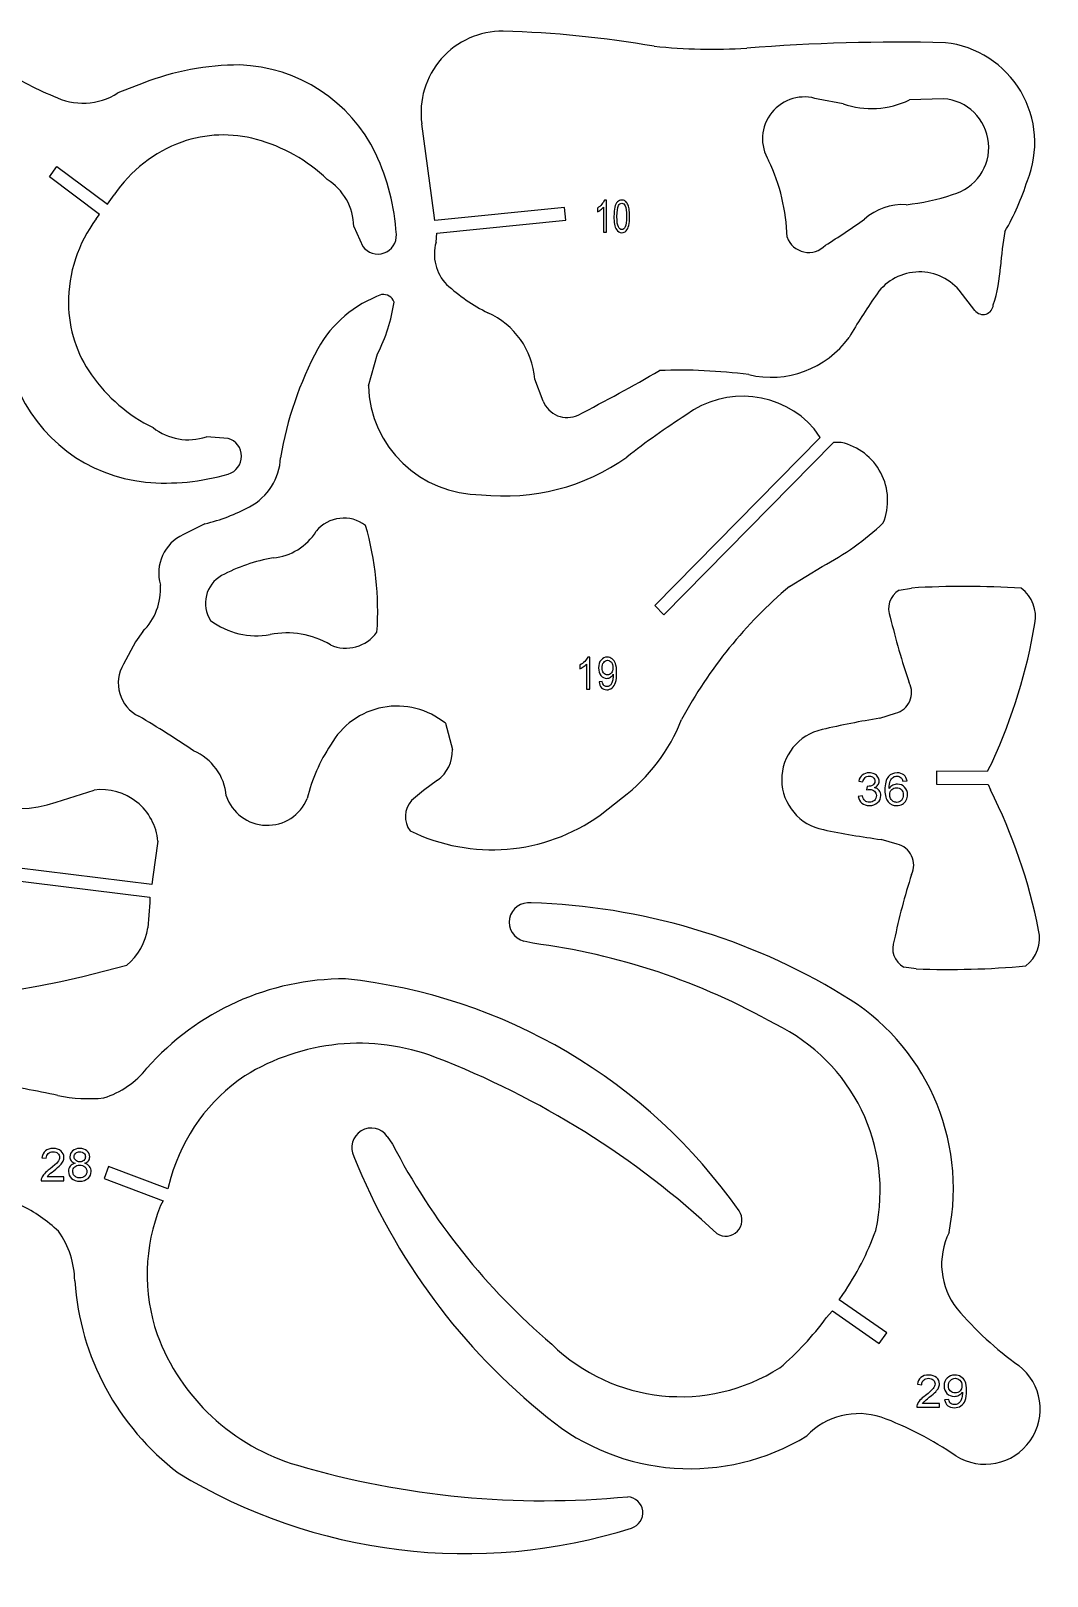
# Model space of a CAD drawing. Header units: millimetres. Extents: x -145 to 189, y -186 to 77.
# Drawn here: x 106.2 to 188.7, y -48.8 to 76.7 of the extents above; entities that cross this region are included whole.
import ezdxf

# ---------------------------------------------------------------- set-up
doc = ezdxf.new("R2010")
doc.units = ezdxf.units.MM
doc.header["$MEASUREMENT"] = 0
doc.layers.add('Capa 1', color=7, linetype='Continuous')

msp = doc.modelspace()

# ---------------------------------------------------------------- linework, layer by layer
at = {"layer": 'Capa 1', "lineweight": 25}
for points in [[(144.5649, 76.6494), (142.6394, 76.6662), (140.8018, 75.8449), (139.5299, 74.3991), (139.5299, 74.3991), (138.2581, 72.9533), (137.6777, 71.026), (137.9398, 69.1183)], [(187.1313, 64.5062), (188.0983, 66.8767), (187.898, 69.5633), (186.5904, 71.7643), (186.5904, 71.7643), (185.2827, 73.9652), (183.0188, 75.4258), (180.4746, 75.71)], [(170.1329, 71.1117), (168.7779, 71.5847), (167.2719, 71.1547), (166.371, 70.0374), (166.371, 70.0374), (165.4702, 68.9202), (165.3693, 67.3572), (166.1189, 66.1333)], [(181.0542, 63.3775), (182.9262, 63.8752), (184.1644, 65.653), (183.9822, 67.5815), (183.9822, 67.5815), (183.8, 69.51), (182.2508, 71.0243), (180.3186, 71.1627)], [(133.1501, 59.1664), (133.544, 58.6242), (134.2484, 58.407), (134.8793, 58.633), (134.8793, 58.633), (135.5102, 58.8591), (135.9163, 59.4743), (135.8763, 60.1433)], [(167.6103, 59.9186), (167.8277, 59.3066), (168.3478, 58.8517), (168.9833, 58.7176), (168.9833, 58.7176), (169.6188, 58.5835), (170.2784, 58.7895), (170.7246, 59.2615)], [(181.5873, 55.6112), (180.7132, 56.6348), (179.4045, 57.1819), (178.062, 57.0849), (178.062, 57.0849), (176.7195, 56.988), (175.503, 56.2585), (174.7851, 55.1199)], [(182.8675, 53.9646), (183.0813, 53.6897), (183.4428, 53.5754), (183.7758, 53.6775), (183.7758, 53.6775), (184.1088, 53.7797), (184.3441, 54.0769), (184.3671, 54.4245)], [(147.7975, 46.6104), (148.0054, 46.0681), (148.43, 45.6371), (148.9691, 45.4211), (148.9691, 45.4211), (149.5082, 45.2052), (150.1129, 45.2238), (150.6377, 45.4725)], [(122.2236, 40.685), (122.8665, 40.8748), (123.307, 41.4661), (123.3049, 42.1363), (123.3049, 42.1363), (123.3028, 42.8066), (122.8587, 43.3951), (122.2147, 43.581)], [(175.4293, 36.7238), (175.9633, 38.0372), (175.8923, 39.5191), (175.235, 40.7754), (175.235, 40.7754), (174.5778, 42.0317), (173.401, 42.9351), (172.0175, 43.2454)], [(121.6761, 32.4352), (121.0586, 32.0867), (120.6131, 31.4979), (120.4457, 30.8089), (120.4457, 30.8089), (120.2783, 30.1199), (120.4039, 29.3923), (120.7928, 28.7994)], [(113.7161, 25.2386), (113.2821, 24.521), (113.1709, 23.6538), (113.4096, 22.8499), (113.4096, 22.8499), (113.6484, 22.0461), (114.2151, 21.3802), (114.9703, 21.0158)], [(176.4334, 21.2653), (176.9436, 21.3984), (177.3655, 21.7565), (177.5799, 22.2383), (177.5799, 22.2383), (177.7943, 22.72), (177.7778, 23.2732), (177.5352, 23.7414)], [(139.8561, 20.4435), (138.44, 21.6017), (136.5839, 22.074), (134.7865, 21.7333), (134.7865, 21.7333), (132.989, 21.3927), (131.4345, 20.2742), (130.5403, 18.6781)], [(170.4627, 19.9325), (168.5297, 19.5245), (167.1544, 17.8072), (167.1786, 15.8317), (167.1786, 15.8317), (167.2029, 13.8562), (168.6198, 12.1732), (170.5623, 11.8127)], [(116.5039, 10.8697), (116.3914, 12.1161), (115.7767, 13.2631), (114.8012, 14.047), (114.8012, 14.047), (113.8257, 14.8308), (112.5733, 15.1841), (111.3319, 15.0256)], [(122.06, 14.5455), (122.5298, 13.1582), (123.811, 12.2079), (125.2749, 12.1611), (125.2749, 12.1611), (126.7388, 12.1142), (128.0782, 12.9806), (128.6357, 14.335)], [(177.7257, 8.1781), (177.9568, 8.652), (177.9597, 9.2054), (177.7336, 9.6817), (177.7336, 9.6817), (177.5074, 10.158), (177.0769, 10.5056), (176.5635, 10.6261)], [(146.8321, 5.8594), (146.0032, 5.9694), (145.2323, 5.4137), (145.0745, 4.5925), (145.0745, 4.5925), (144.9167, 3.7713), (145.4268, 2.9695), (146.2375, 2.7645)], [(135.1379, -13.1115), (134.6669, -12.4205), (133.7387, -12.2168), (133.0216, -12.6469), (133.0216, -12.6469), (132.3045, -13.0771), (132.0473, -13.9919), (132.4351, -14.7327)], [(161.9218, -20.9799), (162.4431, -21.3294), (163.1395, -21.2576), (163.5786, -20.8092), (163.5786, -20.8092), (164.0177, -20.3608), (164.0749, -19.6631), (163.7146, -19.1492)], [(181.3095, -39.0255), (183.3293, -40.3034), (185.9969, -39.7675), (187.3664, -37.8086), (187.3664, -37.8086), (188.7359, -35.8498), (188.3233, -33.1603), (186.4295, -31.7021)], [(154.9836, -44.9016), (155.5819, -44.7125), (155.9606, -44.124), (155.8847, -43.5011), (155.8847, -43.5011), (155.8089, -42.8783), (155.3, -42.3979), (154.6738, -42.3579)]]:
    msp.add_open_spline(points, degree=3, knots=[0, 0, 0, 0, 0.33333333, 0.33333333, 0.33333333, 0.33333333, 1, 1, 1, 1], dxfattribs=at)
for points in [[(156.8192, 75.4205), (152.768, 76.1152), (148.6733, 76.5258), (144.5649, 76.6494)], [(156.8192, 75.4205), (159.3179, 75.17), (161.8325, 75.1176), (164.3395, 75.2637)], [(180.4745, 75.71), (175.0921, 75.8326), (169.7069, 75.6837), (164.3395, 75.2637)], [(103.5192, 73.7337), (104.9488, 72.8158), (106.456, 72.0249), (108.0235, 71.37)], [(123.1539, 73.8977), (120.4696, 73.8988), (117.8087, 73.3992), (115.3076, 72.4247)], [(134.2066, 66.6895), (132.1462, 70.9578), (127.8906, 73.7331), (123.1539, 73.8977)], [(108.0235, 71.37), (109.6942, 70.525), (111.6866, 70.6235), (113.2658, 71.6291)], [(115.3076, 72.4247), (115.3076, 72.4247), (113.2658, 71.6291), (113.2658, 71.6291)], [(172.1681, 70.7315), (172.1681, 70.7315), (170.1329, 71.1117), (170.1329, 71.1117)], [(172.1681, 70.7315), (173.9365, 70.1399), (175.8654, 70.2566), (177.5495, 71.0571)], [(180.3186, 71.1627), (180.3186, 71.1627), (177.5495, 71.0571), (177.5495, 71.0571)], [(138.9327, 61.8884), (138.9327, 61.8884), (137.9398, 69.1183), (137.9398, 69.1183)], [(124.5089, 67.8564), (122.5132, 68.3993), (120.3999, 68.3245), (118.4475, 67.6421)], [(130.2529, 64.6045), (128.6439, 66.1566), (126.6677, 67.2754), (124.5089, 67.8564)], [(118.4475, 67.6421), (116.2077, 66.8259), (114.2844, 65.3205), (112.9542, 63.3422)], [(135.8763, 60.1433), (135.7402, 62.4115), (135.1735, 64.6332), (134.2066, 66.6895)], [(107.6941, 64.8103), (107.6941, 64.8103), (108.2959, 65.6679), (108.2959, 65.6679)], [(108.2959, 65.6679), (108.2959, 65.6679), (112.4055, 62.5839), (112.4055, 62.5839)], [(167.6103, 59.9186), (167.5592, 62.0725), (167.0508, 64.1909), (166.1189, 66.1333)], [(111.7706, 61.7511), (111.7706, 61.7511), (107.6941, 64.8103), (107.6941, 64.8103)], [(132.423, 60.7866), (132.3927, 62.3446), (131.576, 63.7814), (130.2529, 64.6045)], [(185.3094, 60.3856), (186.0749, 61.6836), (186.6863, 63.0665), (187.1313, 64.5062)], [(112.4055, 62.5839), (112.4055, 62.5839), (112.9542, 63.3422), (112.9542, 63.3422)], [(177.2882, 62.5541), (178.5691, 62.6943), (179.8316, 62.9703), (181.0542, 63.3775)], [(111.5, 61.3977), (111.5, 61.3977), (111.7706, 61.7511), (111.7706, 61.7511)], [(139.0023, 61.2824), (139.0023, 61.2824), (138.9327, 61.8884), (138.9327, 61.8884)], [(149.5442, 62.3368), (149.5442, 62.3368), (139.0023, 61.2824), (139.0023, 61.2824)], [(149.6395, 61.2939), (149.6395, 61.2939), (149.5442, 62.3368), (149.5442, 62.3368)], [(177.2882, 62.5541), (176.0485, 62.6337), (174.8294, 62.2079), (173.9088, 61.3738)], [(111.5, 61.3977), (110.0176, 59.4138), (109.2248, 56.9994), (109.2425, 54.5228)], [(132.423, 60.7866), (132.423, 60.7866), (133.1501, 59.1664), (133.1501, 59.1664)], [(139.0992, 59.5007), (139.0992, 59.5007), (139.161, 60.2459), (139.161, 60.2459)], [(139.161, 60.2459), (139.161, 60.2459), (149.6395, 61.2939), (149.6395, 61.2939)], [(170.7246, 59.2615), (171.8077, 59.9323), (172.8696, 60.6368), (173.9088, 61.3738)], [(185.3094, 60.3856), (185.1371, 59.4403), (185.0178, 58.486), (184.952, 57.5273)], [(139.0992, 59.5007), (138.7551, 58.2866), (139.0833, 56.981), (139.9607, 56.0739)], [(184.3671, 54.4245), (184.689, 55.4307), (184.8855, 56.4729), (184.952, 57.5273)], [(134.6829, 55.2518), (132.4811, 54.4662), (130.6405, 52.9062), (129.5044, 50.863)], [(135.6924, 54.641), (135.5534, 55.0664), (135.1242, 55.326), (134.6829, 55.2518)], [(139.9607, 56.0739), (140.9689, 55.1563), (142.0979, 54.3809), (143.3163, 53.7694)], [(182.8675, 53.9646), (182.8675, 53.9646), (181.5873, 55.6112), (181.5873, 55.6112)], [(109.2425, 54.5228), (109.265, 52.4548), (109.9137, 50.4421), (111.1031, 48.7502)], [(134.3577, 50.4361), (135.0243, 51.7574), (135.475, 53.1771), (135.6924, 54.641)], [(174.7851, 55.1199), (174.031, 54.0341), (173.3197, 52.9192), (172.6529, 51.7777)], [(147.1154, 48.3894), (146.9363, 50.7455), (145.4768, 52.8125), (143.3163, 53.7694)], [(164.496, 48.7544), (167.5758, 48.0255), (170.7921, 49.2176), (172.6529, 51.7777)], [(129.5044, 50.863), (128.01, 48.0968), (126.9828, 45.1026), (126.4643, 42.0015)], [(133.6048, 47.8564), (133.6048, 47.8564), (134.3577, 50.4361), (134.3577, 50.4361)], [(150.6377, 45.4725), (152.875, 46.6235), (155.0834, 47.8295), (157.2611, 49.0895)], [(164.496, 48.7544), (162.098, 49.068), (159.6779, 49.1801), (157.2611, 49.0895)], [(104.9612, 47.9691), (106.7275, 43.5709), (110.7851, 40.5133), (115.4998, 40.0279)], [(111.1031, 48.7502), (112.3838, 46.9179), (114.1083, 45.4402), (116.1152, 44.4553)], [(133.6048, 47.8564), (133.7645, 42.9093), (137.8314, 38.9872), (142.781, 39.0068)], [(147.7975, 46.6104), (147.7975, 46.6104), (147.1154, 48.3894), (147.1154, 48.3894)], [(169.8243, 44.3553), (167.174, 47.3962), (162.628, 47.881), (159.396, 45.4673)], [(159.396, 45.4673), (157.7445, 44.4098), (156.1441, 43.2747), (154.6002, 42.0656)], [(116.1152, 44.4553), (117.3393, 43.4911), (118.9683, 43.2119), (120.4436, 43.7135)], [(170.3133, 43.6421), (170.3133, 43.6421), (169.8243, 44.3553), (169.8243, 44.3553)], [(122.2147, 43.581), (122.2147, 43.581), (120.4436, 43.7135), (120.4436, 43.7135)], [(156.879, 30.0094), (156.879, 30.0094), (170.3133, 43.6421), (170.3133, 43.6421)], [(171.3951, 43.2479), (171.3951, 43.2479), (157.597, 29.246), (157.597, 29.246)], [(172.0175, 43.2455), (172.0175, 43.2455), (171.3951, 43.2479), (171.3951, 43.2479)], [(123.9515, 38.0308), (125.4425, 38.8058), (126.4022, 40.3222), (126.4643, 42.0015)], [(142.781, 39.0068), (146.9631, 38.5348), (151.1721, 39.6241), (154.6002, 42.0656)], [(115.4998, 40.0279), (117.7625, 39.8183), (120.0444, 40.0413), (122.2236, 40.685)], [(120.3344, 36.6402), (121.5936, 36.9501), (122.8089, 37.4173), (123.9515, 38.0308)], [(120.3344, 36.6402), (120.3344, 36.6402), (118.576, 35.77), (118.576, 35.77)], [(133.3799, 36.5092), (132.132, 37.4578), (130.3571, 37.2483), (129.3644, 36.0352)], [(134.3052, 27.8415), (134.5006, 30.7625), (134.1876, 33.6952), (133.3799, 36.5091)], [(170.4674, 33.1879), (172.2777, 34.1301), (173.9478, 35.3202), (175.4293, 36.7238)], [(118.576, 35.77), (117.0227, 35.0528), (116.2298, 33.3053), (116.7132, 31.6641)], [(125.8674, 33.8778), (127.3099, 33.9997), (128.6083, 34.8007), (129.3644, 36.0352)], [(125.8674, 33.8778), (124.4033, 33.6199), (122.9888, 33.1331), (121.6761, 32.4352)], [(167.8066, 31.5599), (167.8066, 31.5599), (170.4674, 33.1879), (170.4674, 33.1879)], [(115.2753, 27.8999), (116.2792, 28.8858), (116.8041, 30.26), (116.7132, 31.6641)], [(167.8066, 31.5599), (164.2413, 28.5344), (161.2712, 24.8709), (159.0485, 20.7569)], [(176.7223, 31.2485), (176.7223, 31.2485), (177.7227, 31.4261), (177.7227, 31.4261)], [(186.6361, 31.4032), (183.6685, 31.6007), (180.6913, 31.6084), (177.7227, 31.4261)], [(187.7403, 28.5356), (187.9534, 29.6242), (187.5243, 30.7386), (186.6361, 31.4032)], [(176.7223, 31.2485), (175.96, 30.8071), (175.6498, 29.8645), (176.0009, 29.0567)], [(157.597, 29.246), (157.597, 29.246), (156.879, 30.0094), (156.879, 30.0094)], [(176.0009, 29.0567), (176.4203, 27.2596), (176.9324, 25.4855), (177.5351, 23.7414)], [(115.2753, 27.8999), (115.2753, 27.8999), (114.6841, 27.051), (114.6841, 27.051)], [(120.7928, 28.7994), (122.1694, 27.7514), (123.9242, 27.3326), (125.6257, 27.646)], [(130.5235, 26.8042), (129.056, 27.6938), (127.306, 27.9946), (125.6257, 27.646)], [(130.5235, 26.8042), (131.8709, 26.2144), (133.4473, 26.6468), (134.3052, 27.8415)], [(184.2997, 17.3472), (185.9358, 20.9083), (187.0927, 24.6705), (187.7403, 28.5356)], [(114.6841, 27.051), (114.6841, 27.051), (113.7161, 25.2386), (113.7161, 25.2386)], [(119.4126, 18.2085), (117.9593, 19.187), (116.4779, 20.1232), (114.9703, 21.0158)], [(139.8561, 20.4435), (139.8561, 20.4435), (140.4337, 18.3152), (140.4337, 18.3152)], [(154.2332, 14.4157), (156.3989, 16.0384), (158.067, 18.2351), (159.0485, 20.757)], [(175.1434, 20.8537), (173.5722, 20.6055), (172.0108, 20.2982), (170.4627, 19.9325)], [(175.1434, 20.8537), (175.1434, 20.8537), (176.4334, 21.2653), (176.4334, 21.2653)], [(98.121, 17.9612), (100.0236, 14.2836), (104.3711, 12.6039), (108.252, 14.0469)], [(122.06, 14.5455), (121.9224, 16.162), (120.9043, 17.5707), (119.4126, 18.2085)], [(130.5403, 18.6781), (129.6488, 17.3571), (129.0035, 15.8857), (128.6357, 14.335)], [(139.2208, 15.815), (140.0116, 16.3982), (140.4651, 17.333), (140.4337, 18.3152)], [(179.7415, 16.5515), (179.7415, 16.5515), (179.7543, 15.5042), (179.7543, 15.5042)], [(183.8681, 16.5234), (183.8681, 16.5234), (179.7415, 16.5515), (179.7415, 16.5515)], [(184.2997, 17.3472), (184.2997, 17.3472), (183.8681, 16.5234), (183.8681, 16.5234)], [(139.2208, 15.815), (139.2208, 15.815), (138.0868, 14.9786), (138.0868, 14.9786)], [(179.7543, 15.5042), (179.7543, 15.5042), (183.9367, 15.4778), (183.9367, 15.4778)], [(183.9367, 15.4778), (183.9367, 15.4778), (184.1345, 15.0315), (184.1345, 15.0315)], [(108.252, 14.0469), (108.252, 14.0469), (111.3319, 15.0256), (111.3319, 15.0256)], [(137.1154, 14.1665), (136.4931, 13.4779), (136.4464, 12.4446), (137.0041, 11.7026)], [(138.0868, 14.9786), (138.0868, 14.9786), (137.1154, 14.1666), (137.1154, 14.1666)], [(152.4301, 12.9764), (152.4301, 12.9764), (154.2332, 14.4157), (154.2332, 14.4157)], [(188.0453, 3.6351), (187.2666, 7.5943), (185.9509, 11.4285), (184.1345, 15.0315)], [(137.0041, 11.7026), (141.9931, 9.2796), (147.9061, 9.7678), (152.4301, 12.9764)], [(170.5623, 11.8127), (172.1189, 11.485), (173.6872, 11.2159), (175.2641, 11.0062)], [(116.0129, 7.3667), (116.0129, 7.3667), (94.0462, 10.0735), (94.0462, 10.0735)], [(116.5039, 10.8697), (116.5039, 10.8697), (116.0858, 7.9652), (116.0858, 7.9652)], [(176.5635, 10.6261), (176.5635, 10.6261), (175.2641, 11.0062), (175.2641, 11.0062)], [(93.9257, 9.0332), (93.9257, 9.0332), (115.8622, 6.3289), (115.8622, 6.3289)], [(116.0858, 7.9652), (116.0858, 7.9652), (116.0129, 7.3667), (116.0129, 7.3667)], [(177.7257, 8.1781), (177.1659, 6.4197), (176.6974, 4.6335), (176.3223, 2.8267)], [(115.8622, 6.3289), (115.8622, 6.3289), (115.8447, 5.8827), (115.8447, 5.8827)], [(115.8447, 5.8827), (115.8447, 5.8827), (115.688, 3.8273), (115.688, 3.8273)], [(172.1219, -1.6204), (164.4801, 3.0166), (155.7668, 5.5937), (146.8321, 5.8594)], [(56.8, 4.5808), (74.8565, -3.2174), (95.0503, -4.5482), (113.9741, 0.8129)], [(113.9741, 0.8129), (114.8979, 1.5717), (115.5084, 2.6454), (115.688, 3.8273)], [(146.9577, 2.5823), (146.9577, 2.5823), (146.2375, 2.7645), (146.2375, 2.7645)], [(166.6673, -3.9961), (160.5852, -0.5481), (153.8914, 1.6861), (146.9577, 2.5823)], [(176.3223, 2.8267), (175.9911, 2.0107), (176.3243, 1.076), (177.097, 0.6533)], [(187.0116, 0.7414), (187.8832, 1.4275), (188.285, 2.5521), (188.0453, 3.6351)], [(178.1014, 0.5003), (178.1014, 0.5003), (177.097, 0.6533), (177.097, 0.6533)], [(178.1014, 0.5003), (181.0736, 0.3907), (184.0497, 0.4713), (187.0116, 0.7414)], [(131.748, -0.3104), (125.5737, -0.2914), (119.6914, -2.9372), (115.6093, -7.5695)], [(163.7146, -19.1492), (156.2857, -8.5413), (144.6269, -1.6704), (131.748, -0.3104)], [(180.7695, -20.8984), (182.2913, -13.286), (178.8193, -5.5459), (172.122, -1.6204)], [(139.0659, -6.6819), (133.9453, -4.7396), (128.2115, -5.2994), (123.5633, -8.1954)], [(174.8237, -20.736), (176.319, -13.9394), (172.9414, -7.0072), (166.6674, -3.9961)], [(161.9218, -20.9799), (155.2838, -14.8011), (147.5259, -9.9481), (139.0659, -6.6819)], [(112.1188, -9.9719), (113.4973, -9.5402), (114.7138, -8.703), (115.6093, -7.5695)], [(123.5633, -8.1954), (120.6517, -10.1504), (118.5273, -13.0742), (117.5677, -16.4474)], [(108.3824, -9.7762), (106.6194, -9.3916), (104.8422, -9.0752), (103.0547, -8.8276)], [(108.3824, -9.7762), (109.6105, -10.0319), (110.8706, -10.0979), (112.1188, -9.9719)], [(135.1379, -13.1115), (135.1379, -13.1115), (135.5562, -13.7254), (135.5562, -13.7254)], [(135.5562, -13.7254), (138.7787, -19.9299), (143.1754, -25.4496), (148.5021, -29.978)], [(132.4351, -14.7327), (135.7526, -23.033), (141.1648, -30.3317), (148.1439, -35.9168)], [(112.4871, -15.5394), (112.4871, -15.5394), (112.1507, -16.5316), (112.1507, -16.5316)], [(117.3041, -17.3472), (117.3041, -17.3472), (112.4871, -15.5394), (112.4871, -15.5394)], [(112.1507, -16.5316), (112.1507, -16.5316), (116.9303, -18.3254), (116.9303, -18.3254)], [(117.5677, -16.4474), (117.5677, -16.4474), (117.3041, -17.3472), (117.3041, -17.3472)], [(108.445, -20.8075), (107.5309, -19.9484), (106.4905, -19.2345), (105.36, -18.6906)], [(116.7255, -18.7239), (115.3741, -22.0609), (115.276, -25.7743), (116.4493, -29.178)], [(116.9303, -18.3254), (116.9303, -18.3254), (116.7255, -18.7239), (116.7255, -18.7239)], [(109.7548, -24.8374), (109.7333, -23.393), (109.2768, -21.9886), (108.445, -20.8075)], [(172.1491, -25.9399), (173.2507, -24.3216), (174.149, -22.5738), (174.8237, -20.736)], [(180.7695, -20.8984), (179.7749, -22.9164), (180.0276, -25.3263), (181.4192, -27.0942)], [(109.7548, -24.8374), (110.178, -30.9972), (113.2383, -36.6749), (118.151, -40.415)], [(171.8426, -26.3641), (171.8426, -26.3641), (172.1491, -25.9399), (172.1491, -25.9399)], [(170.7963, -27.839), (170.7963, -27.839), (171.2975, -27.2607), (171.2975, -27.2607)], [(171.2975, -27.2607), (171.2975, -27.2607), (175.1044, -29.9223), (175.1044, -29.9223)], [(175.7044, -29.064), (175.7044, -29.064), (171.8426, -26.3641), (171.8426, -26.3641)], [(181.4192, -27.0942), (182.8939, -28.83), (184.5766, -30.3776), (186.4295, -31.7021)], [(167.0249, -31.8906), (168.435, -30.6909), (169.7006, -29.3312), (170.7963, -27.839)], [(116.4493, -29.178), (118.3502, -34.3222), (122.5724, -38.2641), (127.8349, -39.8077)], [(148.5021, -29.978), (153.4844, -34.8367), (161.155, -35.6287), (167.0249, -31.8906)], [(175.1044, -29.9223), (175.1044, -29.9223), (175.7044, -29.064), (175.7044, -29.064)], [(148.1439, -35.9168), (154.1304, -40.8591), (162.592, -41.4623), (169.219, -37.4193)], [(175.2614, -35.9019), (173.1231, -35.202), (170.7729, -35.7921), (169.219, -37.4193)], [(181.3095, -39.0255), (179.4293, -37.7401), (177.398, -36.691), (175.2614, -35.9019)], [(127.8349, -39.8077), (136.537, -42.3601), (145.6467, -43.2257), (154.6738, -42.3579)], [(118.151, -40.415), (129.2016, -47.1679), (142.6351, -48.8043), (154.9836, -44.9016)]]:
    msp.add_open_spline(points, degree=3, dxfattribs=at)
at = {"layer": 'Capa 1'}
for points, knots in [([(152.9345, 60.3185), (152.9345, 60.3185), (152.694, 60.3185), (152.694, 60.3185), (152.694, 60.3185), (152.694, 60.3185), (152.694, 62.3559), (152.694, 62.3559), (152.694, 62.3559), (152.6361, 62.282), (152.56, 62.2087), (152.4661, 62.1353), (152.4661, 62.1353), (152.3723, 62.062), (152.2876, 62.0069), (152.2129, 61.9705), (152.2129, 61.9705), (152.2129, 61.9705), (152.2129, 62.2796), (152.2129, 62.2796), (152.2129, 62.2796), (152.3473, 62.3632), (152.4648, 62.465), (152.5655, 62.585), (152.5655, 62.585), (152.6662, 62.7044), (152.7377, 62.8201), (152.7796, 62.9329), (152.7796, 62.9329), (152.7796, 62.9329), (152.9345, 62.9329), (152.9345, 62.9329), (152.9345, 62.9329), (152.9345, 62.9329), (152.9345, 60.3185), (152.9345, 60.3185)], [0, 0, 0, 0, 0.1, 0.1, 0.1, 0.1, 0.2, 0.2, 0.2, 0.2, 0.3, 0.3, 0.3, 0.3, 0.4, 0.4, 0.4, 0.4, 0.5, 0.5, 0.5, 0.5, 0.6, 0.6, 0.6, 0.6, 0.7, 0.7, 0.7, 0.7, 0.8, 0.8, 0.8, 0.8, 1, 1, 1, 1]), ([(153.5527, 61.6033), (153.5527, 61.9105), (153.5764, 62.159), (153.6238, 62.3468), (153.6238, 62.3468), (153.6716, 62.5353), (153.7422, 62.6801), (153.8361, 62.7814), (153.8361, 62.7814), (153.9294, 62.8826), (154.0475, 62.9329), (154.1895, 62.9329), (154.1895, 62.9329), (154.2943, 62.9329), (154.3863, 62.905), (154.4661, 62.8486), (154.4661, 62.8486), (154.5453, 62.7923), (154.6109, 62.7111), (154.662, 62.605), (154.662, 62.605), (154.713, 62.4996), (154.7531, 62.3705), (154.7823, 62.2184), (154.7823, 62.2184), (154.8118, 62.0663), (154.8264, 61.8608), (154.8264, 61.6033), (154.8264, 61.6033), (154.8264, 61.2978), (154.8027, 61.0506), (154.7558, 60.8627), (154.7558, 60.8627), (154.7089, 60.6742), (154.6383, 60.5294), (154.5444, 60.4276), (154.5444, 60.4276), (154.4511, 60.3258), (154.3326, 60.2749), (154.1895, 60.2749), (154.1895, 60.2749), (154.0014, 60.2749), (153.8534, 60.364), (153.7459, 60.5427), (153.7459, 60.5427), (153.6169, 60.7609), (153.5527, 61.1142), (153.5527, 61.6033)], [0, 0, 0, 0, 0.07692308, 0.07692308, 0.07692308, 0.07692308, 0.15384615, 0.15384615, 0.15384615, 0.15384615, 0.23076923, 0.23076923, 0.23076923, 0.23076923, 0.30769231, 0.30769231, 0.30769231, 0.30769231, 0.38461538, 0.38461538, 0.38461538, 0.38461538, 0.46153846, 0.46153846, 0.46153846, 0.46153846, 0.53846154, 0.53846154, 0.53846154, 0.53846154, 0.61538462, 0.61538462, 0.61538462, 0.61538462, 0.69230769, 0.69230769, 0.69230769, 0.69230769, 0.76923077, 0.76923077, 0.76923077, 0.76923077, 0.84615385, 0.84615385, 0.84615385, 0.84615385, 1, 1, 1, 1]), ([(153.7987, 61.602), (153.7987, 61.1736), (153.8361, 60.8888), (153.9112, 60.7482), (153.9112, 60.7482), (153.9863, 60.607), (154.0793, 60.5367), (154.1895, 60.5367), (154.1895, 60.5367), (154.2998, 60.5367), (154.3927, 60.6076), (154.4679, 60.7488), (154.4679, 60.7488), (154.5431, 60.8906), (154.5804, 61.1748), (154.5804, 61.602), (154.5804, 61.602), (154.5804, 62.0305), (154.5431, 62.3153), (154.4679, 62.4559), (154.4679, 62.4559), (154.3932, 62.5971), (154.2994, 62.6674), (154.1868, 62.6674), (154.1868, 62.6674), (154.0765, 62.6674), (153.9882, 62.605), (153.9221, 62.4808), (153.9221, 62.4808), (153.8397, 62.3226), (153.7987, 62.0293), (153.7987, 61.602)], [0, 0, 0, 0, 0.11111111, 0.11111111, 0.11111111, 0.11111111, 0.22222222, 0.22222222, 0.22222222, 0.22222222, 0.33333333, 0.33333333, 0.33333333, 0.33333333, 0.44444444, 0.44444444, 0.44444444, 0.44444444, 0.55555556, 0.55555556, 0.55555556, 0.55555556, 0.66666667, 0.66666667, 0.66666667, 0.66666667, 0.77777778, 0.77777778, 0.77777778, 0.77777778, 1, 1, 1, 1]), ([(151.5966, 23.2077), (151.5966, 23.2077), (151.3217, 23.2077), (151.3217, 23.2077), (151.3217, 23.2077), (151.3217, 23.2077), (151.3217, 25.2451), (151.3217, 25.2451), (151.3217, 25.2451), (151.2556, 25.1712), (151.1687, 25.0979), (151.0614, 25.0245), (151.0614, 25.0245), (150.9541, 24.9512), (150.8573, 24.8961), (150.7719, 24.8597), (150.7719, 24.8597), (150.7719, 24.8597), (150.7719, 25.1688), (150.7719, 25.1688), (150.7719, 25.1688), (150.9255, 25.2524), (151.0598, 25.3542), (151.1749, 25.4742), (151.1749, 25.4742), (151.29, 25.5936), (151.3717, 25.7093), (151.4196, 25.8221), (151.4196, 25.8221), (151.4196, 25.8221), (151.5966, 25.8221), (151.5966, 25.8221), (151.5966, 25.8221), (151.5966, 25.8221), (151.5966, 23.2077), (151.5966, 23.2077)], [0, 0, 0, 0, 0.1, 0.1, 0.1, 0.1, 0.2, 0.2, 0.2, 0.2, 0.3, 0.3, 0.3, 0.3, 0.4, 0.4, 0.4, 0.4, 0.5, 0.5, 0.5, 0.5, 0.6, 0.6, 0.6, 0.6, 0.7, 0.7, 0.7, 0.7, 0.8, 0.8, 0.8, 0.8, 1, 1, 1, 1]), ([(152.3437, 23.8113), (152.3437, 23.8113), (152.6061, 23.8367), (152.6061, 23.8367), (152.6061, 23.8367), (152.6285, 23.6925), (152.6712, 23.5883), (152.7342, 23.5234), (152.7342, 23.5234), (152.7972, 23.4586), (152.8779, 23.4259), (152.9768, 23.4259), (152.9768, 23.4259), (153.0612, 23.4259), (153.1351, 23.4483), (153.1992, 23.4937), (153.1992, 23.4937), (153.2632, 23.5386), (153.3152, 23.5986), (153.3553, 23.6743), (153.3553, 23.6743), (153.3954, 23.7495), (153.4292, 23.8513), (153.4568, 23.9792), (153.4568, 23.9792), (153.4845, 24.107), (153.4979, 24.2373), (153.4979, 24.37), (153.4979, 24.37), (153.4979, 24.384), (153.4974, 24.4058), (153.4964, 24.4343), (153.4964, 24.4343), (153.4418, 24.3325), (153.3668, 24.2494), (153.272, 24.1864), (153.272, 24.1864), (153.1772, 24.1228), (153.0742, 24.0913), (152.9638, 24.0913), (152.9638, 24.0913), (152.779, 24.0913), (152.6228, 24.1694), (152.4947, 24.3258), (152.4947, 24.3258), (152.3672, 24.4815), (152.3031, 24.6876), (152.3031, 24.9433), (152.3031, 24.9433), (152.3031, 25.2076), (152.3698, 25.4197), (152.5035, 25.5809), (152.5035, 25.5809), (152.6369, 25.7415), (152.804, 25.8221), (153.0054, 25.8221), (153.0054, 25.8221), (153.1502, 25.8221), (153.2829, 25.7766), (153.4037, 25.6851), (153.4037, 25.6851), (153.524, 25.5942), (153.6151, 25.4645), (153.6776, 25.2954), (153.6776, 25.2954), (153.74, 25.127), (153.7713, 24.8827), (153.7713, 24.5634), (153.7713, 24.5634), (153.7713, 24.2307), (153.7406, 23.9658), (153.6786, 23.7689), (153.6786, 23.7689), (153.6167, 23.5713), (153.524, 23.4216), (153.4016, 23.3186), (153.4016, 23.3186), (153.2793, 23.2156), (153.1361, 23.1641), (152.9716, 23.1641), (152.9716, 23.1641), (152.7967, 23.1641), (152.654, 23.2204), (152.5431, 23.3338), (152.5431, 23.3338), (152.4327, 23.4471), (152.3661, 23.6065), (152.3437, 23.8113)], [0, 0, 0, 0, 0.04347826, 0.04347826, 0.04347826, 0.04347826, 0.08695652, 0.08695652, 0.08695652, 0.08695652, 0.13043478, 0.13043478, 0.13043478, 0.13043478, 0.17391304, 0.17391304, 0.17391304, 0.17391304, 0.2173913, 0.2173913, 0.2173913, 0.2173913, 0.26086957, 0.26086957, 0.26086957, 0.26086957, 0.30434783, 0.30434783, 0.30434783, 0.30434783, 0.34782609, 0.34782609, 0.34782609, 0.34782609, 0.39130435, 0.39130435, 0.39130435, 0.39130435, 0.43478261, 0.43478261, 0.43478261, 0.43478261, 0.47826087, 0.47826087, 0.47826087, 0.47826087, 0.52173913, 0.52173913, 0.52173913, 0.52173913, 0.56521739, 0.56521739, 0.56521739, 0.56521739, 0.60869565, 0.60869565, 0.60869565, 0.60869565, 0.65217391, 0.65217391, 0.65217391, 0.65217391, 0.69565217, 0.69565217, 0.69565217, 0.69565217, 0.73913043, 0.73913043, 0.73913043, 0.73913043, 0.7826087, 0.7826087, 0.7826087, 0.7826087, 0.82608696, 0.82608696, 0.82608696, 0.82608696, 0.86956522, 0.86956522, 0.86956522, 0.86956522, 0.91304348, 0.91304348, 0.91304348, 0.91304348, 1, 1, 1, 1]), ([(153.4651, 24.9597), (153.4651, 25.1427), (153.4236, 25.2882), (153.3402, 25.3954), (153.3402, 25.3954), (153.2574, 25.5027), (153.1565, 25.5566), (153.0377, 25.5566), (153.0377, 25.5566), (152.9149, 25.5566), (152.8087, 25.499), (152.7191, 25.3833), (152.7191, 25.3833), (152.629, 25.2676), (152.5843, 25.1173), (152.5843, 24.933), (152.5843, 24.933), (152.5843, 24.7676), (152.627, 24.6331), (152.7118, 24.53), (152.7118, 24.53), (152.7972, 24.4264), (152.9034, 24.3749), (153.0299, 24.3749), (153.0299, 24.3749), (153.157, 24.3749), (153.2611, 24.4264), (153.3428, 24.53), (153.3428, 24.53), (153.4246, 24.6331), (153.4651, 24.7767), (153.4651, 24.9597)], [0, 0, 0, 0, 0.11111111, 0.11111111, 0.11111111, 0.11111111, 0.22222222, 0.22222222, 0.22222222, 0.22222222, 0.33333333, 0.33333333, 0.33333333, 0.33333333, 0.44444444, 0.44444444, 0.44444444, 0.44444444, 0.55555556, 0.55555556, 0.55555556, 0.55555556, 0.66666667, 0.66666667, 0.66666667, 0.66666667, 0.77777778, 0.77777778, 0.77777778, 0.77777778, 1, 1, 1, 1]), ([(173.4017, 14.4965), (173.4017, 14.4965), (173.7453, 14.5401), (173.7453, 14.5401), (173.7453, 14.5401), (173.785, 14.3583), (173.8514, 14.2274), (173.9457, 14.1474), (173.9457, 14.1474), (174.0401, 14.0674), (174.1559, 14.0274), (174.2933, 14.0274), (174.2933, 14.0274), (174.456, 14.0274), (174.5932, 14.0795), (174.704, 14.1838), (174.704, 14.1838), (174.8146, 14.288), (174.8699, 14.4171), (174.8699, 14.571), (174.8699, 14.571), (174.8699, 14.7177), (174.8184, 14.8389), (174.715, 14.9346), (174.715, 14.9346), (174.6121, 15.0298), (174.4813, 15.0776), (174.3219, 15.0776), (174.3219, 15.0776), (174.2568, 15.0776), (174.1761, 15.0655), (174.0792, 15.0419), (174.0792, 15.0419), (174.0792, 15.0419), (174.1175, 15.3219), (174.1175, 15.3219), (174.1175, 15.3219), (174.1403, 15.3194), (174.1592, 15.3182), (174.1728, 15.3182), (174.1728, 15.3182), (174.3199, 15.3182), (174.4514, 15.354), (174.5692, 15.4249), (174.5692, 15.4249), (174.6863, 15.4958), (174.7449, 15.6049), (174.7449, 15.7521), (174.7449, 15.7521), (174.7449, 15.8691), (174.7019, 15.966), (174.6166, 16.043), (174.6166, 16.043), (174.5315, 16.12), (174.4214, 16.1582), (174.2867, 16.1582), (174.2867, 16.1582), (174.1527, 16.1582), (174.0414, 16.1188), (173.9522, 16.04), (173.9522, 16.04), (173.8631, 15.9612), (173.8059, 15.843), (173.7804, 15.6855), (173.7804, 15.6855), (173.7804, 15.6855), (173.4368, 15.7436), (173.4368, 15.7436), (173.4368, 15.7436), (173.4791, 15.9582), (173.5741, 16.1248), (173.7232, 16.243), (173.7232, 16.243), (173.8716, 16.3612), (174.057, 16.42), (174.2783, 16.42), (174.2783, 16.42), (174.4305, 16.42), (174.5711, 16.3897), (174.6993, 16.3284), (174.6993, 16.3284), (174.8282, 16.2678), (174.9265, 16.1848), (174.9941, 16.08), (174.9941, 16.08), (175.0625, 15.9745), (175.0963, 15.863), (175.0963, 15.7449), (175.0963, 15.7449), (175.0963, 15.6327), (175.0638, 15.5309), (174.9994, 15.4388), (174.9994, 15.4388), (174.9343, 15.3467), (174.838, 15.2734), (174.711, 15.2188), (174.711, 15.2188), (174.8764, 15.1837), (175.0045, 15.1097), (175.0963, 14.9976), (175.0963, 14.9976), (175.1874, 14.8861), (175.2329, 14.7455), (175.2329, 14.5777), (175.2329, 14.5777), (175.2329, 14.3504), (175.1438, 14.1571), (174.9662, 13.9989), (174.9662, 13.9989), (174.7878, 13.8407), (174.5626, 13.762), (174.2906, 13.762), (174.2906, 13.762), (174.0453, 13.762), (173.8416, 13.8304), (173.6796, 13.9668), (173.6796, 13.9668), (173.5169, 14.1032), (173.4244, 14.2795), (173.4017, 14.4965)], [0, 0, 0, 0, 0.03225806, 0.03225806, 0.03225806, 0.03225806, 0.06451613, 0.06451613, 0.06451613, 0.06451613, 0.09677419, 0.09677419, 0.09677419, 0.09677419, 0.12903226, 0.12903226, 0.12903226, 0.12903226, 0.16129032, 0.16129032, 0.16129032, 0.16129032, 0.19354839, 0.19354839, 0.19354839, 0.19354839, 0.22580645, 0.22580645, 0.22580645, 0.22580645, 0.25806452, 0.25806452, 0.25806452, 0.25806452, 0.29032258, 0.29032258, 0.29032258, 0.29032258, 0.32258065, 0.32258065, 0.32258065, 0.32258065, 0.35483871, 0.35483871, 0.35483871, 0.35483871, 0.38709677, 0.38709677, 0.38709677, 0.38709677, 0.41935484, 0.41935484, 0.41935484, 0.41935484, 0.4516129, 0.4516129, 0.4516129, 0.4516129, 0.48387097, 0.48387097, 0.48387097, 0.48387097, 0.51612903, 0.51612903, 0.51612903, 0.51612903, 0.5483871, 0.5483871, 0.5483871, 0.5483871, 0.58064516, 0.58064516, 0.58064516, 0.58064516, 0.61290323, 0.61290323, 0.61290323, 0.61290323, 0.64516129, 0.64516129, 0.64516129, 0.64516129, 0.67741935, 0.67741935, 0.67741935, 0.67741935, 0.70967742, 0.70967742, 0.70967742, 0.70967742, 0.74193548, 0.74193548, 0.74193548, 0.74193548, 0.77419355, 0.77419355, 0.77419355, 0.77419355, 0.80645161, 0.80645161, 0.80645161, 0.80645161, 0.83870968, 0.83870968, 0.83870968, 0.83870968, 0.87096774, 0.87096774, 0.87096774, 0.87096774, 0.90322581, 0.90322581, 0.90322581, 0.90322581, 0.93548387, 0.93548387, 0.93548387, 0.93548387, 1, 1, 1, 1]), ([(177.3578, 15.7727), (177.3578, 15.7727), (177.0182, 15.7473), (177.0182, 15.7473), (177.0182, 15.7473), (176.9876, 15.8727), (176.944, 15.9642), (176.8874, 16.0212), (176.8874, 16.0212), (176.7943, 16.1127), (176.679, 16.1582), (176.5424, 16.1582), (176.5424, 16.1582), (176.4325, 16.1582), (176.3349, 16.1297), (176.2509, 16.0727), (176.2509, 16.0727), (176.1428, 15.9994), (176.0582, 15.8927), (175.9951, 15.7521), (175.9951, 15.7521), (175.9326, 15.6109), (175.9, 15.4103), (175.8975, 15.1504), (175.8975, 15.1504), (175.9802, 15.2673), (176.0816, 15.3546), (176.2014, 15.4109), (176.2014, 15.4109), (176.3211, 15.4679), (176.4461, 15.4964), (176.5776, 15.4964), (176.5776, 15.4964), (176.8066, 15.4964), (177.0018, 15.4176), (177.1633, 15.2606), (177.1633, 15.2606), (177.324, 15.1037), (177.4047, 14.9013), (177.4047, 14.6522), (177.4047, 14.6522), (177.4047, 14.4886), (177.367, 14.3371), (177.2915, 14.1965), (177.2915, 14.1965), (177.2153, 14.0559), (177.1118, 13.9486), (176.9791, 13.8741), (176.9791, 13.8741), (176.847, 13.7995), (176.6966, 13.762), (176.5287, 13.762), (176.5287, 13.762), (176.243, 13.762), (176.0094, 13.8601), (175.8285, 14.0559), (175.8285, 14.0559), (175.6482, 14.2516), (175.5578, 14.5746), (175.5578, 15.0243), (175.5578, 15.0243), (175.5578, 15.5273), (175.658, 15.8933), (175.8577, 16.1218), (175.8577, 16.1218), (176.0322, 16.3206), (176.2671, 16.42), (176.5633, 16.42), (176.5633, 16.42), (176.7832, 16.42), (176.9642, 16.3624), (177.1047, 16.2478), (177.1047, 16.2478), (177.2453, 16.1333), (177.3299, 15.9751), (177.3578, 15.7727)], [0, 0, 0, 0, 0.05, 0.05, 0.05, 0.05, 0.1, 0.1, 0.1, 0.1, 0.15, 0.15, 0.15, 0.15, 0.2, 0.2, 0.2, 0.2, 0.25, 0.25, 0.25, 0.25, 0.3, 0.3, 0.3, 0.3, 0.35, 0.35, 0.35, 0.35, 0.4, 0.4, 0.4, 0.4, 0.45, 0.45, 0.45, 0.45, 0.5, 0.5, 0.5, 0.5, 0.55, 0.55, 0.55, 0.55, 0.6, 0.6, 0.6, 0.6, 0.65, 0.65, 0.65, 0.65, 0.7, 0.7, 0.7, 0.7, 0.75, 0.75, 0.75, 0.75, 0.8, 0.8, 0.8, 0.8, 0.85, 0.85, 0.85, 0.85, 0.9, 0.9, 0.9, 0.9, 1, 1, 1, 1]), ([(175.9521, 14.6492), (175.9521, 14.5389), (175.9776, 14.4334), (176.0276, 14.3328), (176.0276, 14.3328), (176.0778, 14.2322), (176.148, 14.1559), (176.2372, 14.1032), (176.2372, 14.1032), (176.327, 14.0504), (176.4221, 14.0238), (176.5229, 14.0238), (176.5229, 14.0238), (176.6693, 14.0238), (176.7943, 14.0783), (176.8978, 14.1874), (176.8978, 14.1874), (177.0012, 14.2965), (177.0533, 14.4443), (177.0533, 14.6316), (177.0533, 14.6316), (177.0533, 14.8116), (177.0018, 14.9534), (176.8997, 15.057), (176.8997, 15.057), (176.7975, 15.1607), (176.6673, 15.2128), (176.5093, 15.2128), (176.5093, 15.2128), (176.3543, 15.2128), (176.2222, 15.1607), (176.1142, 15.057), (176.1142, 15.057), (176.0061, 14.9534), (175.9521, 14.8176), (175.9521, 14.6492)], [0, 0, 0, 0, 0.1, 0.1, 0.1, 0.1, 0.2, 0.2, 0.2, 0.2, 0.3, 0.3, 0.3, 0.3, 0.4, 0.4, 0.4, 0.4, 0.5, 0.5, 0.5, 0.5, 0.6, 0.6, 0.6, 0.6, 0.7, 0.7, 0.7, 0.7, 0.8, 0.8, 0.8, 0.8, 1, 1, 1, 1]), ([(108.8785, -16.3903), (108.8785, -16.3903), (108.8785, -16.6957), (108.8785, -16.6957), (108.8785, -16.6957), (108.8785, -16.6957), (107.0276, -16.6957), (107.0276, -16.6957), (107.0276, -16.6957), (107.025, -16.6187), (107.0387, -16.5448), (107.068, -16.4733), (107.068, -16.4733), (107.1155, -16.3563), (107.1917, -16.2406), (107.2964, -16.1273), (107.2964, -16.1273), (107.4012, -16.0139), (107.5509, -15.883), (107.7455, -15.7346), (107.7455, -15.7346), (108.0481, -15.5025), (108.2538, -15.3188), (108.3611, -15.1831), (108.3611, -15.1831), (108.4692, -15.0473), (108.5232, -14.9189), (108.5232, -14.7977), (108.5232, -14.7977), (108.5232, -14.671), (108.4743, -14.5643), (108.3767, -14.4771), (108.3767, -14.4771), (108.2791, -14.3904), (108.1515, -14.3468), (107.9947, -14.3468), (107.9947, -14.3468), (107.8288, -14.3468), (107.696, -14.3928), (107.5964, -14.485), (107.5964, -14.485), (107.4969, -14.5765), (107.4467, -14.7037), (107.4454, -14.8667), (107.4454, -14.8667), (107.4454, -14.8667), (107.0941, -14.834), (107.0941, -14.834), (107.0941, -14.834), (107.1181, -14.5892), (107.2092, -14.4025), (107.3667, -14.2741), (107.3667, -14.2741), (107.5248, -14.1456), (107.7364, -14.0813), (108.0026, -14.0813), (108.0026, -14.0813), (108.2706, -14.0813), (108.4835, -14.1504), (108.6397, -14.2892), (108.6397, -14.2892), (108.7965, -14.428), (108.8746, -14.6001), (108.8746, -14.8049), (108.8746, -14.8049), (108.8746, -14.9092), (108.8518, -15.0116), (108.8056, -15.1122), (108.8056, -15.1122), (108.7601, -15.2134), (108.6839, -15.3194), (108.5778, -15.4309), (108.5778, -15.4309), (108.4711, -15.5418), (108.2948, -15.6952), (108.0487, -15.8891), (108.0487, -15.8891), (107.8425, -16.0503), (107.7097, -16.1594), (107.6511, -16.2169), (107.6511, -16.2169), (107.5926, -16.2745), (107.5443, -16.3321), (107.506, -16.3903), (107.506, -16.3903), (107.506, -16.3903), (108.8785, -16.3903), (108.8785, -16.3903)], [0, 0, 0, 0, 0.04347826, 0.04347826, 0.04347826, 0.04347826, 0.08695652, 0.08695652, 0.08695652, 0.08695652, 0.13043478, 0.13043478, 0.13043478, 0.13043478, 0.17391304, 0.17391304, 0.17391304, 0.17391304, 0.2173913, 0.2173913, 0.2173913, 0.2173913, 0.26086957, 0.26086957, 0.26086957, 0.26086957, 0.30434783, 0.30434783, 0.30434783, 0.30434783, 0.34782609, 0.34782609, 0.34782609, 0.34782609, 0.39130435, 0.39130435, 0.39130435, 0.39130435, 0.43478261, 0.43478261, 0.43478261, 0.43478261, 0.47826087, 0.47826087, 0.47826087, 0.47826087, 0.52173913, 0.52173913, 0.52173913, 0.52173913, 0.56521739, 0.56521739, 0.56521739, 0.56521739, 0.60869565, 0.60869565, 0.60869565, 0.60869565, 0.65217391, 0.65217391, 0.65217391, 0.65217391, 0.69565217, 0.69565217, 0.69565217, 0.69565217, 0.73913043, 0.73913043, 0.73913043, 0.73913043, 0.7826087, 0.7826087, 0.7826087, 0.7826087, 0.82608696, 0.82608696, 0.82608696, 0.82608696, 0.86956522, 0.86956522, 0.86956522, 0.86956522, 0.91304348, 0.91304348, 0.91304348, 0.91304348, 1, 1, 1, 1]), ([(109.7792, -15.2843), (109.6367, -15.2358), (109.5312, -15.1661), (109.4623, -15.0764), (109.4623, -15.0764), (109.3939, -14.9861), (109.3594, -14.8783), (109.3594, -14.7528), (109.3594, -14.7528), (109.3594, -14.5631), (109.4323, -14.4044), (109.5781, -14.2753), (109.5781, -14.2753), (109.7245, -14.1462), (109.9185, -14.0813), (110.1612, -14.0813), (110.1612, -14.0813), (110.4046, -14.0813), (110.6012, -14.1474), (110.7496, -14.2795), (110.7496, -14.2795), (110.898, -14.4116), (110.9721, -14.5722), (110.9721, -14.7619), (110.9721, -14.7619), (110.9721, -14.8825), (110.9382, -14.9879), (110.8706, -15.077), (110.8706, -15.077), (110.8029, -15.1667), (110.7001, -15.2358), (110.5614, -15.2843), (110.5614, -15.2843), (110.7326, -15.3364), (110.8621, -15.42), (110.9512, -15.5364), (110.9512, -15.5364), (111.0405, -15.6521), (111.0854, -15.7903), (111.0854, -15.9515), (111.0854, -15.9515), (111.0854, -16.1739), (111.0007, -16.3606), (110.8321, -16.5121), (110.8321, -16.5121), (110.663, -16.6636), (110.441, -16.7393), (110.1658, -16.7393), (110.1658, -16.7393), (109.8905, -16.7393), (109.6686, -16.6636), (109.4993, -16.5115), (109.4993, -16.5115), (109.3309, -16.3594), (109.2462, -16.1697), (109.2462, -15.9424), (109.2462, -15.9424), (109.2462, -15.7733), (109.2924, -15.6315), (109.3849, -15.5176), (109.3849, -15.5176), (109.4772, -15.4031), (109.6087, -15.3255), (109.7792, -15.2843)], [0, 0, 0, 0, 0.05882353, 0.05882353, 0.05882353, 0.05882353, 0.11764706, 0.11764706, 0.11764706, 0.11764706, 0.17647059, 0.17647059, 0.17647059, 0.17647059, 0.23529412, 0.23529412, 0.23529412, 0.23529412, 0.29411765, 0.29411765, 0.29411765, 0.29411765, 0.35294118, 0.35294118, 0.35294118, 0.35294118, 0.41176471, 0.41176471, 0.41176471, 0.41176471, 0.47058824, 0.47058824, 0.47058824, 0.47058824, 0.52941176, 0.52941176, 0.52941176, 0.52941176, 0.58823529, 0.58823529, 0.58823529, 0.58823529, 0.64705882, 0.64705882, 0.64705882, 0.64705882, 0.70588235, 0.70588235, 0.70588235, 0.70588235, 0.76470588, 0.76470588, 0.76470588, 0.76470588, 0.82352941, 0.82352941, 0.82352941, 0.82352941, 0.88235294, 0.88235294, 0.88235294, 0.88235294, 1, 1, 1, 1]), ([(109.7109, -14.7413), (109.7109, -14.8649), (109.7532, -14.9655), (109.8371, -15.0437), (109.8371, -15.0437), (109.9217, -15.1219), (110.0323, -15.1613), (110.1697, -15.1613), (110.1697, -15.1613), (110.3031, -15.1613), (110.4111, -15.1225), (110.4951, -15.0449), (110.4951, -15.0449), (110.579, -14.9673), (110.6207, -14.8722), (110.6207, -14.7595), (110.6207, -14.7595), (110.6207, -14.6419), (110.5777, -14.5431), (110.4912, -14.4631), (110.4912, -14.4631), (110.4053, -14.3831), (110.2966, -14.3431), (110.1658, -14.3431), (110.1658, -14.3431), (110.0337, -14.3431), (109.925, -14.3825), (109.8391, -14.4607), (109.8391, -14.4607), (109.7539, -14.5389), (109.7109, -14.6322), (109.7109, -14.7413)], [0, 0, 0, 0, 0.11111111, 0.11111111, 0.11111111, 0.11111111, 0.22222222, 0.22222222, 0.22222222, 0.22222222, 0.33333333, 0.33333333, 0.33333333, 0.33333333, 0.44444444, 0.44444444, 0.44444444, 0.44444444, 0.55555556, 0.55555556, 0.55555556, 0.55555556, 0.66666667, 0.66666667, 0.66666667, 0.66666667, 0.77777778, 0.77777778, 0.77777778, 0.77777778, 1, 1, 1, 1]), ([(109.5976, -15.9448), (109.5976, -16.0364), (109.6204, -16.1242), (109.666, -16.2097), (109.666, -16.2097), (109.7115, -16.2945), (109.7805, -16.3606), (109.873, -16.4072), (109.873, -16.4072), (109.9647, -16.4539), (110.0636, -16.4775), (110.1684, -16.4775), (110.1684, -16.4775), (110.3336, -16.4775), (110.4691, -16.4284), (110.5752, -16.3303), (110.5752, -16.3303), (110.6812, -16.2321), (110.7339, -16.1073), (110.7339, -15.9558), (110.7339, -15.9558), (110.7339, -15.8018), (110.6792, -15.6746), (110.5705, -15.574), (110.5705, -15.574), (110.4612, -15.4734), (110.3232, -15.4231), (110.1573, -15.4231), (110.1573, -15.4231), (109.9946, -15.4231), (109.8612, -15.4728), (109.7558, -15.5721), (109.7558, -15.5721), (109.6503, -15.6715), (109.5976, -15.7958), (109.5976, -15.9448)], [0, 0, 0, 0, 0.1, 0.1, 0.1, 0.1, 0.2, 0.2, 0.2, 0.2, 0.3, 0.3, 0.3, 0.3, 0.4, 0.4, 0.4, 0.4, 0.5, 0.5, 0.5, 0.5, 0.6, 0.6, 0.6, 0.6, 0.7, 0.7, 0.7, 0.7, 0.8, 0.8, 0.8, 0.8, 1, 1, 1, 1]), ([(179.992, -34.7883), (179.992, -34.7883), (179.992, -35.0937), (179.992, -35.0937), (179.992, -35.0937), (179.992, -35.0937), (178.1411, -35.0937), (178.1411, -35.0937), (178.1411, -35.0937), (178.1385, -35.0167), (178.1522, -34.9428), (178.1815, -34.8713), (178.1815, -34.8713), (178.229, -34.7543), (178.3052, -34.6386), (178.4099, -34.5253), (178.4099, -34.5253), (178.5147, -34.4119), (178.6644, -34.281), (178.859, -34.1326), (178.859, -34.1326), (179.1616, -33.9005), (179.3672, -33.7168), (179.4746, -33.5811), (179.4746, -33.5811), (179.5827, -33.4453), (179.6367, -33.3169), (179.6367, -33.1957), (179.6367, -33.1957), (179.6367, -33.069), (179.5878, -32.9623), (179.4902, -32.8751), (179.4902, -32.8751), (179.3926, -32.7884), (179.265, -32.7448), (179.1082, -32.7448), (179.1082, -32.7448), (178.9423, -32.7448), (178.8095, -32.7908), (178.7099, -32.883), (178.7099, -32.883), (178.6104, -32.9745), (178.5602, -33.1017), (178.5589, -33.2647), (178.5589, -33.2647), (178.5589, -33.2647), (178.2076, -33.232), (178.2076, -33.232), (178.2076, -33.232), (178.2316, -32.9872), (178.3227, -32.8005), (178.4802, -32.6721), (178.4802, -32.6721), (178.6383, -32.5436), (178.8499, -32.4793), (179.1161, -32.4793), (179.1161, -32.4793), (179.3841, -32.4793), (179.597, -32.5484), (179.7532, -32.6872), (179.7532, -32.6872), (179.91, -32.826), (179.9881, -32.9981), (179.9881, -33.2029), (179.9881, -33.2029), (179.9881, -33.3072), (179.9653, -33.4096), (179.9191, -33.5102), (179.9191, -33.5102), (179.8736, -33.6114), (179.7974, -33.7174), (179.6913, -33.8289), (179.6913, -33.8289), (179.5846, -33.9398), (179.4083, -34.0932), (179.1622, -34.2871), (179.1622, -34.2871), (178.956, -34.4483), (178.8232, -34.5574), (178.7646, -34.6149), (178.7646, -34.6149), (178.7061, -34.6725), (178.6578, -34.7301), (178.6195, -34.7883), (178.6195, -34.7883), (178.6195, -34.7883), (179.992, -34.7883), (179.992, -34.7883)], [0, 0, 0, 0, 0.04347826, 0.04347826, 0.04347826, 0.04347826, 0.08695652, 0.08695652, 0.08695652, 0.08695652, 0.13043478, 0.13043478, 0.13043478, 0.13043478, 0.17391304, 0.17391304, 0.17391304, 0.17391304, 0.2173913, 0.2173913, 0.2173913, 0.2173913, 0.26086957, 0.26086957, 0.26086957, 0.26086957, 0.30434783, 0.30434783, 0.30434783, 0.30434783, 0.34782609, 0.34782609, 0.34782609, 0.34782609, 0.39130435, 0.39130435, 0.39130435, 0.39130435, 0.43478261, 0.43478261, 0.43478261, 0.43478261, 0.47826087, 0.47826087, 0.47826087, 0.47826087, 0.52173913, 0.52173913, 0.52173913, 0.52173913, 0.56521739, 0.56521739, 0.56521739, 0.56521739, 0.60869565, 0.60869565, 0.60869565, 0.60869565, 0.65217391, 0.65217391, 0.65217391, 0.65217391, 0.69565217, 0.69565217, 0.69565217, 0.69565217, 0.73913043, 0.73913043, 0.73913043, 0.73913043, 0.7826087, 0.7826087, 0.7826087, 0.7826087, 0.82608696, 0.82608696, 0.82608696, 0.82608696, 0.86956522, 0.86956522, 0.86956522, 0.86956522, 0.91304348, 0.91304348, 0.91304348, 0.91304348, 1, 1, 1, 1]), ([(180.4144, -34.4901), (180.4144, -34.4901), (180.7424, -34.4647), (180.7424, -34.4647), (180.7424, -34.4647), (180.7704, -34.6089), (180.8238, -34.7131), (180.9025, -34.778), (180.9025, -34.778), (180.9812, -34.8428), (181.0821, -34.8755), (181.2057, -34.8755), (181.2057, -34.8755), (181.3112, -34.8755), (181.4035, -34.8531), (181.4837, -34.8077), (181.4837, -34.8077), (181.5637, -34.7628), (181.6287, -34.7028), (181.6789, -34.6271), (181.6789, -34.6271), (181.7289, -34.5519), (181.7712, -34.4501), (181.8057, -34.3222), (181.8057, -34.3222), (181.8403, -34.1944), (181.8572, -34.0641), (181.8572, -33.9314), (181.8572, -33.9314), (181.8572, -33.9174), (181.8565, -33.8956), (181.8552, -33.8671), (181.8552, -33.8671), (181.7869, -33.9689), (181.6932, -34.052), (181.5747, -34.115), (181.5747, -34.115), (181.4563, -34.1786), (181.3274, -34.2101), (181.1895, -34.2101), (181.1895, -34.2101), (180.9584, -34.2101), (180.7632, -34.132), (180.6031, -33.9756), (180.6031, -33.9756), (180.4437, -33.8199), (180.3636, -33.6138), (180.3636, -33.3581), (180.3636, -33.3581), (180.3636, -33.0938), (180.4469, -32.8817), (180.6141, -32.7205), (180.6141, -32.7205), (180.7808, -32.5599), (180.9897, -32.4793), (181.2415, -32.4793), (181.2415, -32.4793), (181.4224, -32.4793), (181.5884, -32.5248), (181.7393, -32.6163), (181.7393, -32.6163), (181.8897, -32.7072), (182.0036, -32.8369), (182.0817, -33.006), (182.0817, -33.006), (182.1598, -33.1744), (182.1989, -33.4187), (182.1989, -33.738), (182.1989, -33.738), (182.1989, -34.0707), (182.1604, -34.3356), (182.083, -34.5325), (182.083, -34.5325), (182.0056, -34.7301), (181.8897, -34.8798), (181.7368, -34.9828), (181.7368, -34.9828), (181.5839, -35.0858), (181.4048, -35.1373), (181.1992, -35.1373), (181.1992, -35.1373), (180.9805, -35.1373), (180.8023, -35.081), (180.6636, -34.9676), (180.6636, -34.9676), (180.5256, -34.8543), (180.4423, -34.6949), (180.4144, -34.4901)], [0, 0, 0, 0, 0.04347826, 0.04347826, 0.04347826, 0.04347826, 0.08695652, 0.08695652, 0.08695652, 0.08695652, 0.13043478, 0.13043478, 0.13043478, 0.13043478, 0.17391304, 0.17391304, 0.17391304, 0.17391304, 0.2173913, 0.2173913, 0.2173913, 0.2173913, 0.26086957, 0.26086957, 0.26086957, 0.26086957, 0.30434783, 0.30434783, 0.30434783, 0.30434783, 0.34782609, 0.34782609, 0.34782609, 0.34782609, 0.39130435, 0.39130435, 0.39130435, 0.39130435, 0.43478261, 0.43478261, 0.43478261, 0.43478261, 0.47826087, 0.47826087, 0.47826087, 0.47826087, 0.52173913, 0.52173913, 0.52173913, 0.52173913, 0.56521739, 0.56521739, 0.56521739, 0.56521739, 0.60869565, 0.60869565, 0.60869565, 0.60869565, 0.65217391, 0.65217391, 0.65217391, 0.65217391, 0.69565217, 0.69565217, 0.69565217, 0.69565217, 0.73913043, 0.73913043, 0.73913043, 0.73913043, 0.7826087, 0.7826087, 0.7826087, 0.7826087, 0.82608696, 0.82608696, 0.82608696, 0.82608696, 0.86956522, 0.86956522, 0.86956522, 0.86956522, 0.91304348, 0.91304348, 0.91304348, 0.91304348, 1, 1, 1, 1]), ([(181.8161, -33.3417), (181.8161, -33.1587), (181.7642, -33.0132), (181.66, -32.906), (181.66, -32.906), (181.5565, -32.7987), (181.4303, -32.7448), (181.2819, -32.7448), (181.2819, -32.7448), (181.1283, -32.7448), (180.9956, -32.8024), (180.8836, -32.9181), (180.8836, -32.9181), (180.771, -33.0338), (180.7151, -33.1841), (180.7151, -33.3684), (180.7151, -33.3684), (180.7151, -33.5338), (180.7685, -33.6683), (180.8744, -33.7714), (180.8744, -33.7714), (180.9812, -33.875), (181.114, -33.9265), (181.2721, -33.9265), (181.2721, -33.9265), (181.4309, -33.9265), (181.5611, -33.875), (181.6632, -33.7714), (181.6632, -33.7714), (181.7654, -33.6683), (181.8161, -33.5247), (181.8161, -33.3417)], [0, 0, 0, 0, 0.11111111, 0.11111111, 0.11111111, 0.11111111, 0.22222222, 0.22222222, 0.22222222, 0.22222222, 0.33333333, 0.33333333, 0.33333333, 0.33333333, 0.44444444, 0.44444444, 0.44444444, 0.44444444, 0.55555556, 0.55555556, 0.55555556, 0.55555556, 0.66666667, 0.66666667, 0.66666667, 0.66666667, 0.77777778, 0.77777778, 0.77777778, 0.77777778, 1, 1, 1, 1])]:
    msp.add_open_spline(points, degree=3, knots=knots, dxfattribs=at)

doc.saveas('drawing.dxf')
